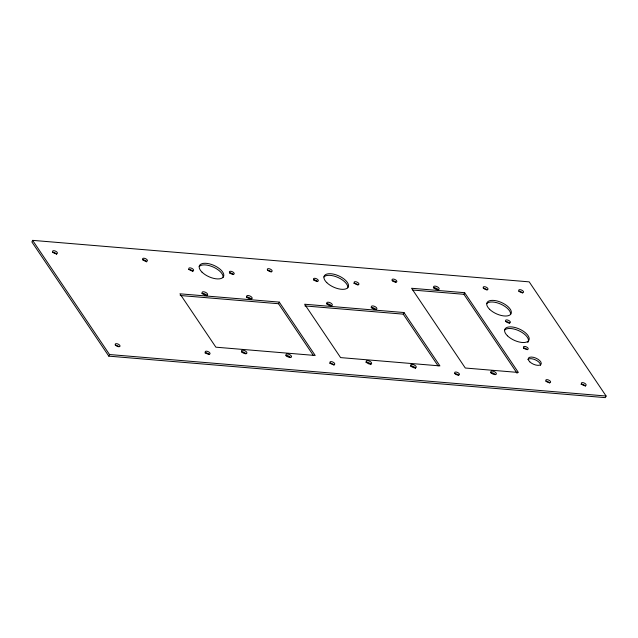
<?xml version="1.0" encoding="UTF-8"?>
<svg xmlns="http://www.w3.org/2000/svg" width="638" height="638" viewBox="0 0 638 638"><rect width="100%" height="100%" fill="white"/><g stroke="black" fill="none" stroke-linecap="round" stroke-linejoin="round"><path stroke-width="0.96" d="M32.626 240.359L31.9 241.977L108.795 356.14L605.374 397.641L606.1 396.023L529.205 281.86L32.626 240.359L109.521 354.529L606.1 396.023M108.795 356.14L109.521 354.529M313.37 355.454L278.535 303.728L279.261 302.109L179.932 293.807L215.875 347.184L315.204 355.478L279.261 302.109M438.083 365.877L403.24 314.151L403.974 312.532L304.637 304.23L340.588 357.599L439.917 365.901L403.974 312.532M517.091 373.254L463.922 294.309L464.647 292.698L411.574 288.264L465.301 368.022L518.367 372.456L464.647 292.698M412.818 290.043L463.922 294.309M180.195 295.506L278.535 303.728M304.908 305.929L403.24 314.151M323.889 276.98A13.231 6.197 24.2 0 1 338.132 277.538A13.231 6.197 24.2 0 1 347.774 287.834M199.176 266.556A13.231 6.197 24.2 0 1 213.419 267.115A13.231 6.197 24.2 0 1 223.069 277.41M527.865 359.561A7.018 3.286 24.2 0 1 535.418 359.856A7.018 3.286 24.2 0 1 540.538 365.311M504.562 330.157A13.231 6.197 24.2 0 1 520.353 331.473A13.231 6.197 24.2 0 1 527.762 342.47M486.706 303.648A13.231 6.197 24.2 0 1 500.95 304.206A13.231 6.197 24.2 0 1 510.599 314.502M523.527 348.045A2.608 1.22 24.2 0 1 527.291 349.752M505.671 321.536A2.608 1.22 24.2 0 1 509.435 323.243M483.293 288.312A2.608 1.22 24.2 0 1 487.057 290.019M353.803 283.416A2.608 1.22 24.2 0 1 357.99 285.019M313.617 279.915A2.608 1.22 24.2 0 1 317.381 281.621M188.473 269.595A2.608 1.22 24.2 0 1 190.993 269.914A2.608 1.22 24.2 0 1 192.859 271.589M229.513 272.881A2.608 1.22 24.2 0 1 233.285 274.595M454.758 373.653A2.608 1.22 24.2 0 1 458.523 375.359M329.623 363.333A2.608 1.22 24.2 0 1 332.135 363.652A2.608 1.22 24.2 0 1 334.009 365.327M392.147 280.696A2.608 1.22 24.2 0 1 395.919 282.403M267.442 270.273A2.608 1.22 24.2 0 1 271.206 271.979M204.91 352.918A2.608 1.22 24.2 0 1 209.105 354.521M142.729 259.849A2.608 1.22 24.2 0 1 146.684 261.947M52.707 252.329A2.608 1.22 24.2 0 1 56.662 254.426M490.55 372.815A3.007 1.404 24.2 0 1 495.391 374.658M433.338 287.866A3.007 1.404 24.2 0 1 436.24 288.232A3.007 1.404 24.2 0 1 438.402 290.162M115.311 345.286A2.608 1.22 24.2 0 1 118.74 346.594M545.905 381.269A2.608 1.22 24.2 0 1 549.669 382.975M581.011 384.347A2.608 1.22 24.2 0 1 583.523 384.658A2.608 1.22 24.2 0 1 585.397 386.333M518.83 291.279A2.608 1.22 24.2 0 1 522.594 292.986M241.674 351.849A2.959 1.38 24.2 0 1 245.941 353.787M285.728 355.693A3.007 1.404 24.2 0 1 290.569 357.543M246.372 297.252A3.007 1.404 24.2 0 1 249.275 297.619A3.007 1.404 24.2 0 1 251.428 299.549M201.815 293.528A3.007 1.404 24.2 0 1 204.71 293.887A3.007 1.404 24.2 0 1 206.871 295.825M365.901 362.392A2.959 1.38 24.2 0 1 368.748 362.751A2.959 1.38 24.2 0 1 370.869 364.649M410.441 366.116A3.007 1.404 24.2 0 1 413.336 366.483A3.007 1.404 24.2 0 1 415.498 368.413M371.077 307.683A3.007 1.404 24.2 0 1 375.918 309.526M326.52 303.959A3.007 1.404 24.2 0 1 331.361 305.809M326.784 282.626A13.231 6.197 24.2 0 0 347.814 287.674A13.231 6.197 24.2 0 0 334.041 274.252A13.231 6.197 24.2 0 0 326.784 282.626M202.071 272.211A13.231 6.197 24.2 0 0 223.101 277.259A13.231 6.197 24.2 0 0 209.336 263.829A13.231 6.197 24.2 0 0 202.071 272.211M529.739 361.794A7.018 3.286 24.2 0 0 540.896 364.473A7.018 3.286 24.2 0 0 533.591 357.352A7.018 3.286 24.2 0 0 529.739 361.794M507.457 335.811A13.231 6.197 24.2 0 0 528.487 340.859A13.231 6.197 24.2 0 0 514.722 327.43A13.231 6.197 24.2 0 0 507.457 335.811M489.601 309.302A13.231 6.197 24.2 0 0 510.639 314.351A13.231 6.197 24.2 0 0 496.866 300.921A13.231 6.197 24.2 0 0 489.601 309.302M523.957 348.173A2.608 1.22 24.2 0 0 528.105 349.169A2.608 1.22 24.2 0 0 525.393 346.522A2.608 1.22 24.2 0 0 523.957 348.173M506.101 321.664A2.608 1.22 24.2 0 0 510.248 322.661A2.608 1.22 24.2 0 0 507.537 320.013A2.608 1.22 24.2 0 0 506.101 321.664M581.872 384.363A2.608 1.22 24.2 0 0 586.011 385.36A2.608 1.22 24.2 0 0 583.299 382.712A2.608 1.22 24.2 0 0 581.872 384.363M483.724 288.44A2.608 1.22 24.2 0 0 487.871 289.429A2.608 1.22 24.2 0 0 485.159 286.789A2.608 1.22 24.2 0 0 483.724 288.44M519.26 291.406A2.608 1.22 24.2 0 0 523.407 292.403A2.608 1.22 24.2 0 0 520.696 289.756A2.608 1.22 24.2 0 0 519.26 291.406M354.664 283.431A2.608 1.22 24.2 0 0 358.803 284.428A2.608 1.22 24.2 0 0 356.092 281.781A2.608 1.22 24.2 0 0 354.664 283.431M314.048 280.042A2.608 1.22 24.2 0 0 318.195 281.031A2.608 1.22 24.2 0 0 315.483 278.391A2.608 1.22 24.2 0 0 314.048 280.042M189.334 269.619A2.608 1.22 24.2 0 0 193.481 270.616A2.608 1.22 24.2 0 0 190.77 267.968A2.608 1.22 24.2 0 0 189.334 269.619M229.951 273.016A2.608 1.22 24.2 0 0 234.09 274.005A2.608 1.22 24.2 0 0 231.379 271.365A2.608 1.22 24.2 0 0 229.951 273.016M455.197 373.78A2.608 1.22 24.2 0 0 459.336 374.777A2.608 1.22 24.2 0 0 456.625 372.129A2.608 1.22 24.2 0 0 455.197 373.78M392.585 280.824A2.608 1.22 24.2 0 0 396.724 281.813A2.608 1.22 24.2 0 0 394.013 279.173A2.608 1.22 24.2 0 0 392.585 280.824M267.872 270.4A2.608 1.22 24.2 0 0 272.019 271.397A2.608 1.22 24.2 0 0 269.308 268.75A2.608 1.22 24.2 0 0 267.872 270.4M330.484 363.357A2.608 1.22 24.2 0 0 334.623 364.354A2.608 1.22 24.2 0 0 331.912 361.706A2.608 1.22 24.2 0 0 330.484 363.357M205.771 352.934A2.608 1.22 24.2 0 0 209.91 353.93A2.608 1.22 24.2 0 0 207.198 351.283A2.608 1.22 24.2 0 0 205.771 352.934M143.159 259.977A2.608 1.22 24.2 0 0 147.306 260.974A2.608 1.22 24.2 0 0 144.595 258.326A2.608 1.22 24.2 0 0 143.159 259.977M115.749 345.413A2.608 1.22 24.2 0 0 119.888 346.41A2.608 1.22 24.2 0 0 117.177 343.762A2.608 1.22 24.2 0 0 115.749 345.413M53.137 252.457A2.608 1.22 24.2 0 0 57.284 253.453A2.608 1.22 24.2 0 0 54.573 250.806A2.608 1.22 24.2 0 0 53.137 252.457M491.435 373.086A3.007 1.404 24.2 0 0 496.212 374.235A3.007 1.404 24.2 0 0 493.086 371.18A3.007 1.404 24.2 0 0 491.435 373.086M434.223 288.137A3.007 1.404 24.2 0 0 439 289.285A3.007 1.404 24.2 0 0 435.874 286.231A3.007 1.404 24.2 0 0 434.223 288.137M546.335 381.396A2.608 1.22 24.2 0 0 550.482 382.393A2.608 1.22 24.2 0 0 547.763 379.746A2.608 1.22 24.2 0 0 546.335 381.396M242.065 352.208A2.959 1.38 24.2 0 0 246.762 353.34A2.959 1.38 24.2 0 0 243.692 350.342A2.959 1.38 24.2 0 0 242.065 352.208M286.614 355.972A3.007 1.404 24.2 0 0 291.391 357.113A3.007 1.404 24.2 0 0 288.264 354.066A3.007 1.404 24.2 0 0 286.614 355.972M202.693 293.799A3.007 1.404 24.2 0 0 207.478 294.947A3.007 1.404 24.2 0 0 204.343 291.893A3.007 1.404 24.2 0 0 202.693 293.799M247.257 297.523A3.007 1.404 24.2 0 0 252.034 298.672A3.007 1.404 24.2 0 0 248.908 295.625A3.007 1.404 24.2 0 0 247.257 297.523M366.778 362.631A2.959 1.38 24.2 0 0 371.476 363.764A2.959 1.38 24.2 0 0 368.397 360.757A2.959 1.38 24.2 0 0 366.778 362.631M371.962 307.955A3.007 1.404 24.2 0 0 376.747 309.103A3.007 1.404 24.2 0 0 373.613 306.049A3.007 1.404 24.2 0 0 371.962 307.955M411.319 366.387A3.007 1.404 24.2 0 0 416.104 367.536A3.007 1.404 24.2 0 0 412.969 364.489A3.007 1.404 24.2 0 0 411.319 366.387M327.406 304.23A3.007 1.404 24.2 0 0 332.183 305.379A3.007 1.404 24.2 0 0 329.056 302.324A3.007 1.404 24.2 0 0 327.406 304.23"/></g></svg>
